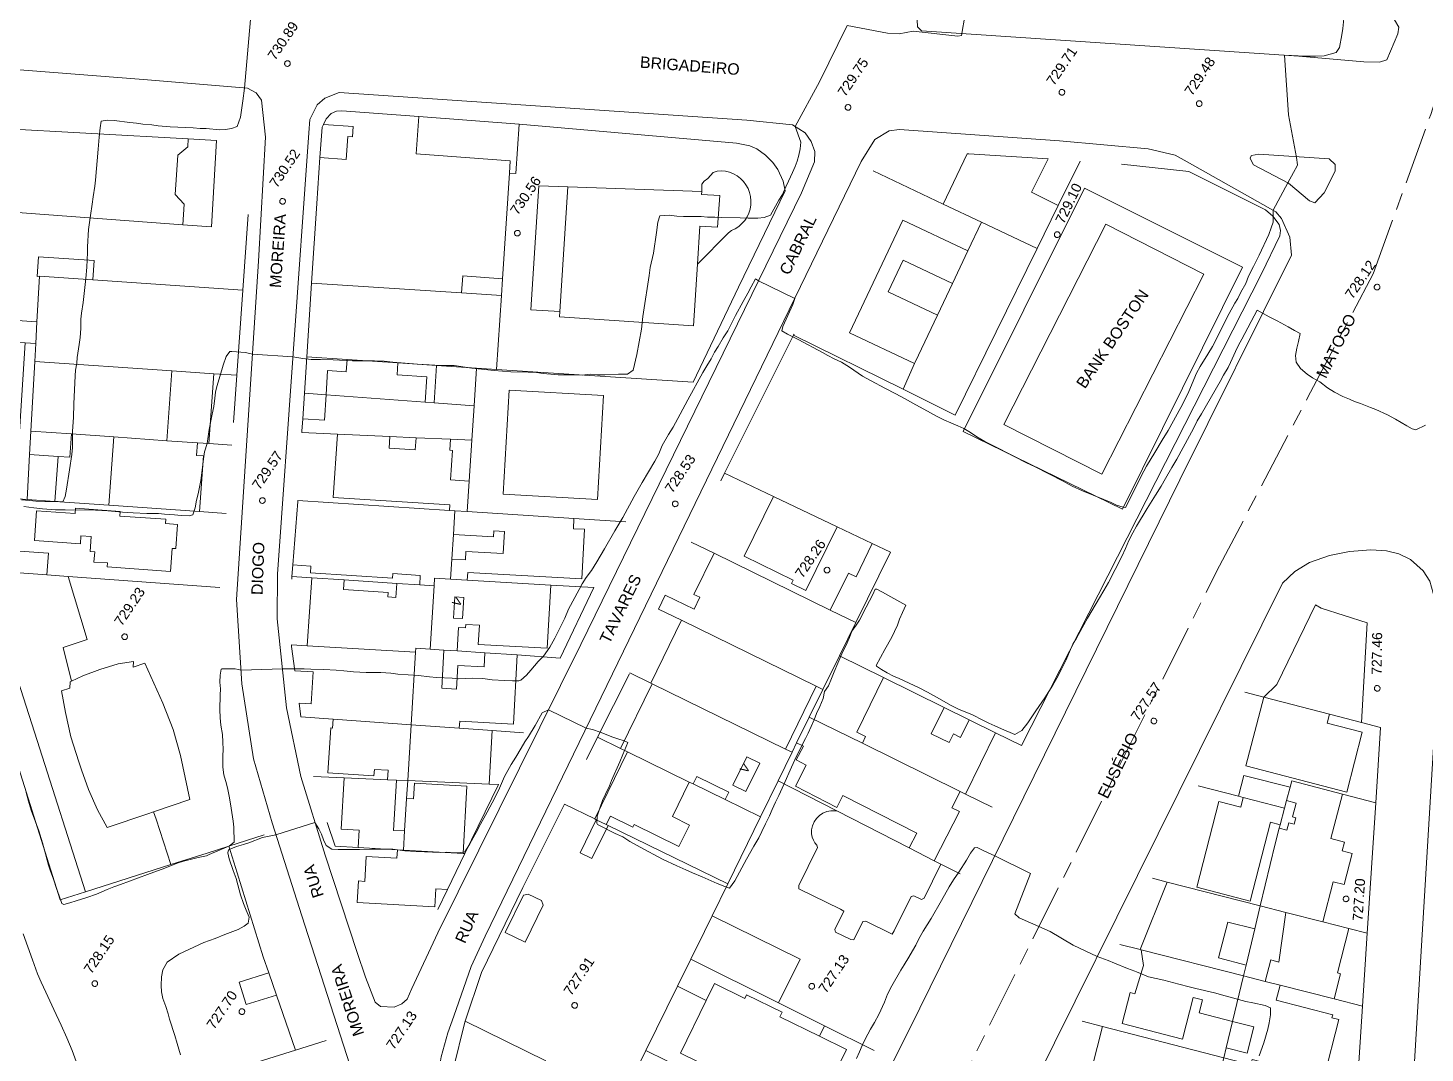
# Model space of a CAD drawing. Header units: metres. Extents: x 7 to 327053, y 40 to 7393807.
# Drawn here: x 326418.1 to 326663.6, y 7392579.1 to 7392759.1 of the extents above; entities that cross this region are included whole.
import ezdxf
from ezdxf.enums import TextEntityAlignment as Align

# ---------------------------------------------------------------- set-up
doc = ezdxf.new("R2010")
doc.units = ezdxf.units.M
doc.linetypes.add('T09', pattern=[17, 10, -2, 3, -2])
doc.layers.get('0').update_dxf_attribs({"lineweight": 18})
for name, color, linetype, lineweight in [('100_SIST_VIARIO_MEIO_FIO', 1, 'Continuous', 18), ('108_SEP_FIS_CANT_CENT_ILHA', 7, 'Continuous', 18), ('144_P_DUPLA_ASF_TOP', 7, 'Continuous', 18), ('160_P_SIMP_ASF_TOP', 7, 'Continuous', 18), ('206_MURO_E_MURO_ARRIMO', 7, 'Continuous', 18), ('214_PROJ_BEIRAL_EDIF', 10, 'Continuous', 18), ('216_EDIF_NOTAVEL', 2, 'Continuous', 18), ('218_EDIF_NOTAVEL_TOP', 7, 'Continuous', 18), ('508_LM_SETOR_FISCAL', 136, 'T09', 18), ('600_CURVA_MESTRA', 14, 'Continuous', 18), ('604_CURVA_INTERM', 7, 'Continuous', 18), ('606_PTO_COTADO', 7, 'Continuous', 18), ('608_PTO_COTADO_INTERVIA', 1, 'Continuous', 18)]:
    doc.layers.add(name, color=color, linetype=linetype, lineweight=lineweight)
doc.styles.add('Style-Arial', font='arial.ttf', dxfattribs={"height": 1.75})

# ---------------------------------------------------------------- blocks, each defined once
blk = doc.blocks.new('SP09')
at = {"color": 0, "linetype": 'Continuous'}
blk.add_lwpolyline([(-0.03, -0.51), (-0.14, -0.49), (-0.24, -0.46), (-0.31, -0.42), (-0.35, -0.39), (-0.42, -0.31), (-0.47, -0.24), (-0.51, -0.15), (-0.52, -0.09), (-0.52, 0.03), (-0.51, 0.11), (-0.48, 0.2), (-0.44, 0.27), (-0.4, 0.33), (-0.32, 0.39), (-0.23, 0.44), (-0.15, 0.48), (-0.1, 0.48), (-0.03, 0.48), (0.08, 0.48), (0.19, 0.44), (0.27, 0.4), (0.35, 0.32), (0.41, 0.23), (0.46, 0.11), (0.48, 0.03), (0.48, -0.03), (0.47, -0.08), (0.44, -0.21), (0.38, -0.3), (0.31, -0.38), (0.23, -0.44), (0.1, -0.49), (0.02, -0.51)], close=True, dxfattribs=at)
blk = doc.blocks.new('SP10')
at = {"color": 0, "linetype": 'Continuous'}
blk.add_lwpolyline([(-0.03, -0.51), (-0.14, -0.49), (-0.24, -0.46), (-0.31, -0.42), (-0.35, -0.39), (-0.42, -0.31), (-0.47, -0.24), (-0.51, -0.15), (-0.52, -0.09), (-0.52, 0.03), (-0.51, 0.11), (-0.48, 0.2), (-0.44, 0.27), (-0.4, 0.33), (-0.32, 0.39), (-0.23, 0.44), (-0.15, 0.48), (-0.1, 0.48), (-0.03, 0.48), (0.08, 0.48), (0.19, 0.44), (0.27, 0.4), (0.35, 0.32), (0.41, 0.23), (0.46, 0.11), (0.48, 0.03), (0.48, -0.03), (0.47, -0.08), (0.44, -0.21), (0.38, -0.3), (0.31, -0.38), (0.23, -0.44), (0.1, -0.49), (0.02, -0.51)], close=True, dxfattribs=at)

msp = doc.modelspace()

# ---------------------------------------------------------------- linework, layer by layer
at = {"layer": '100_SIST_VIARIO_MEIO_FIO', "flags": 128}
for points in [[(326466.257, 7392603.175), (326461.013, 7392619.492), (326457.781, 7392630.749), (326455.724, 7392643.91), (326454.755, 7392658.716), (326458.621, 7392718.187), (326459.842, 7392739.937), (326459.149, 7392746.444), (326458.237, 7392747.764), (326456.697, 7392748.539), (326438.415, 7392750.069), (326406.107, 7392752.636), (326404.592, 7392752.508), (326403.426, 7392751.718), (326402.741, 7392749.015), (326399.87, 7392706.177), (326394.252, 7392706.5), (326397.369, 7392748.261), (326396.63, 7392750.523), (326394.998, 7392752.096), (326393.694, 7392752.764), (326391.803, 7392753.187), (326315.29, 7392758.391), (326304.625, 7392758.966)], [(326475.989, 7392596.736), (326470.332, 7392613.836), (326466.047, 7392627.622)], [(326408.197, 7392402.649), (326441.582, 7392375.844), (326457.507, 7392362.809), (326460.213, 7392362.084), (326461.63, 7392362.334), (326463.06, 7392363.17), (326464.028, 7392364.439), (326507.067, 7392451.372), (326511.748, 7392460.724), (326511.869, 7392462.807), (326478.053, 7392566.48), (326466.257, 7392603.175)], [(326485.592, 7392590.382), (326484.733, 7392588.525), (326483.797, 7392587.682), (326482.467, 7392587.129), (326480.066, 7392587.214), (326479.144, 7392588.014), (326477.423, 7392592.401), (326475.989, 7392596.736)], [(326553.971, 7392545.135), (326574.832, 7392586.94)], [(326492.934, 7392585.523), (326491.924, 7392582.629), (326490.759, 7392578.371), (326489.938, 7392573.457), (326489.609, 7392567.85), (326489.683, 7392561.785), (326490.32, 7392555.625), (326491.488, 7392549.303), (326497.085, 7392531.809), (326513.578, 7392480.846), (326514.972, 7392477.252), (326516.722, 7392476.227), (326518.833, 7392476.34), (326519.824, 7392476.908), (326527.151, 7392490.891), (326539.943, 7392517.446), (326550.493, 7392538.164), (326553.971, 7392545.135)]]:
    msp.add_lwpolyline(points, dxfattribs=at)
at = {"layer": '100_SIST_VIARIO_MEIO_FIO'}
for points in [[(326466.047, 7392627.622), (326463.549, 7392639.694), (326461.935, 7392655.331), (326461.997, 7392663.194), (326467.47, 7392740.72), (326467.653, 7392743.09), (326468.97, 7392745.636), (326470.289, 7392746.821), (326472.784, 7392747.783), (326544.437, 7392742.932), (326552.45, 7392742.154), (326554.697, 7392740.698), (326555.71, 7392739.202), (326556.378, 7392737.463), (326556.296, 7392735.642), (326554.044, 7392730.182), (326515.255, 7392650.807), (326490.116, 7392600.162), (326485.592, 7392590.382)], [(326574.832, 7392586.94), (326620.48, 7392679.782), (326640.106, 7392719.201), (326639.811, 7392722.366), (326638.356, 7392725.667), (326637.36, 7392726.843), (326621.776, 7392735.621), (326619.707, 7392736.779), (326614.925, 7392737.909), (326599.354, 7392739.326), (326571.24, 7392741.316), (326569.469, 7392741.049), (326566.898, 7392739.554), (326564.527, 7392735.662), (326498.449, 7392599.599), (326495.997, 7392594.295), (326492.934, 7392585.523)], [(326594.844, 7392573.526), (326638.55, 7392661.62), (326640.725, 7392663.68), (326643.265, 7392665.266), (326646.8, 7392666.488), (326650.329, 7392667.199), (326654.068, 7392667.449), (326656.829, 7392667.302), (326659.009, 7392666.763), (326661.016, 7392665.757), (326663.255, 7392663.777), (326664.451, 7392661.945), (326665.577, 7392657.759), (326666.163, 7392654.059), (326666.129, 7392650.314), (326661.256, 7392569.768), (326655.499, 7392479.538), (326654.61, 7392478.541)]]:
    msp.add_lwpolyline(points, dxfattribs=at)
at = {"layer": '108_SEP_FIS_CANT_CENT_ILHA', "flags": 128}
for points in [[(326652.825, 7392753.165), (326655.595, 7392753.134), (326656.877, 7392753.521), (326658.835, 7392758.128), (326658.993, 7392759.272), (326658.198, 7392760.595), (326657.661, 7392760.845), (326626.532, 7392760.806), (326600.105, 7392761.31), (326575.41, 7392762.798), (326574.929, 7392762.469), (326574.379, 7392760.579), (326574.411, 7392759.312), (326575.146, 7392758.653), (326641.419, 7392754.203)], [(326632.854, 7392736.19), (326633.429, 7392735.085), (326639.612, 7392731.875), (326643.297, 7392728.75), (326644.217, 7392728.432), (326645.872, 7392730.188), (326647.773, 7392733.977), (326647.828, 7392735.162), (326646.762, 7392736.147), (326634.392, 7392736.957), (326633.089, 7392736.745), (326632.852, 7392736.357)]]:
    msp.add_lwpolyline(points, close=True, dxfattribs=at)
at = {"layer": '206_MURO_E_MURO_ARRIMO'}
for p, q in [((326471.4, 7392744.12), (326470.519, 7392743.202)), ((326472.321, 7392744.515), (326471.4, 7392744.12)), ((326473.298, 7392744.577), (326472.321, 7392744.515)), ((326486.822, 7392743.571), (326473.298, 7392744.577)), ((326470.519, 7392743.202), (326470.034, 7392742.185)), ((326542.621, 7392738.922), (326504.434, 7392742.261)), ((326544.95, 7392738.443), (326542.621, 7392738.922)), ((326469.435, 7392736.385), (326468.866, 7392728.315)), ((326546.17, 7392737.881), (326544.95, 7392738.443)), ((326547.739, 7392736.802), (326546.17, 7392737.881)), ((326549.003, 7392735.495), (326547.739, 7392736.802)), ((326549.888, 7392734.264), (326549.003, 7392735.495)), ((326550.838, 7392732.258), (326549.888, 7392734.264)), ((326610.289, 7392735.243), (326622.107, 7392733.918)), ((326622.107, 7392733.918), (326635.554, 7392727.168)), ((326551.169, 7392730.551), (326550.838, 7392732.258)), ((326542.964, 7392713.592), (326551.169, 7392730.551)), ((326455.896, 7392713.099), (326456.83, 7392726.4)), ((326468.866, 7392728.315), (326467.958, 7392714.324)), ((326635.554, 7392727.168), (326636.843, 7392726.087)), ((326636.843, 7392726.087), (326637.951, 7392724.634)), ((326637.951, 7392724.634), (326638.217, 7392723.56)), ((326638.091, 7392722.622), (326634.853, 7392715.945)), ((326638.217, 7392723.56), (326638.091, 7392722.622)), ((326634.853, 7392715.945), (326592.687, 7392633.08)), ((326454.846, 7392698.136), (326455.896, 7392713.099)), ((326535.03, 7392696.912), (326542.964, 7392713.592)), ((326552.652, 7392705.186), (326540.528, 7392680.925)), ((326552.744, 7392705.369), (326552.652, 7392705.186)), ((326467.115, 7392701.347), (326466.702, 7392694.984)), ((326454.263, 7392689.825), (326454.846, 7392698.136)), ((326466.702, 7392694.984), (326466.409, 7392690.473)), ((326540.528, 7392680.925), (326539.851, 7392679.571)), ((326464.506, 7392662.778), (326464.47, 7392662.315)), ((326464.666, 7392664.814), (326464.506, 7392662.778)), ((326517.539, 7392660.823), (326511.632, 7392648.442)), ((326518.22, 7392634.546), (326523.793, 7392645.698)), ((326654.933, 7392623.039), (326655.79, 7392636.266)), ((326516.255, 7392630.613), (326518.22, 7392634.546)), ((326500.778, 7392626.26), (326494.905, 7392614.129)), ((326505.071, 7392608.133), (326512.391, 7392622.78)), ((326653.446, 7392600.11), (326654.933, 7392623.039)), ((326472.083, 7392615.402), (326470.704, 7392619.548)), ((326459.615, 7392617.393), (326453.405, 7392615.415)), ((326453.405, 7392615.415), (326454.874, 7392610.708)), ((326454.874, 7392610.708), (326459.466, 7392595.989)), ((326491.826, 7392607.769), (326490.132, 7392604.271)), ((326497.794, 7392593.202), (326505.071, 7392608.133)), ((326652.618, 7392587.324), (326653.446, 7392600.11)), ((326459.466, 7392595.989), (326460.448, 7392593.156)), ((326494.919, 7392584.639), (326497.794, 7392593.202)), ((326461.802, 7392589.25), (326465.15, 7392579.588)), ((326651.635, 7392572.165), (326652.618, 7392587.324)), ((326492.887, 7392576.411), (326494.828, 7392584.27)), ((326494.828, 7392584.27), (326494.919, 7392584.639)), ((326465.15, 7392579.588), (326470.548, 7392581.285))]:
    msp.add_line(p, q, dxfattribs=at)
at = {"layer": '206_MURO_E_MURO_ARRIMO', "flags": 128}
for points in [[(326566.632, 7392734.045), (326578.939, 7392728.212)], [(326599.125, 7392727.928), (326602.97, 7392735.757)], [(326501.501, 7392715.08), (326502.713, 7392733.631)], [(326420.166, 7392715.52), (326419.718, 7392707.539)], [(326455.896, 7392713.099), (326429.51, 7392714.887)], [(326552.652, 7392705.186), (326571.871, 7392695.674)], [(326419.325, 7392700.543), (326443.43, 7392698.91)], [(326450.791, 7392698.411), (326454.846, 7392698.136)], [(326535.03, 7392696.912), (326500.462, 7392699.169)], [(326470.505, 7392694.701), (326466.702, 7392694.984)], [(326433.205, 7392687.301), (326425.791, 7392687.826)], [(326453.961, 7392685.83), (326449.919, 7392686.117)], [(326496.112, 7392686.706), (326495.642, 7392679.521)], [(326549.124, 7392676.836), (326540.528, 7392680.925)], [(326422.882, 7392675.981), (326432.354, 7392675.309)], [(326448.286, 7392674.178), (326452.947, 7392673.847)], [(326514.062, 7392672.95), (326523.146, 7392672.357)], [(326566.481, 7392668.582), (326560.31, 7392671.516)], [(326538.679, 7392666.851), (326534.659, 7392668.816)], [(326451.845, 7392660.822), (326425.204, 7392662.788)], [(326467.982, 7392662.551), (326464.506, 7392662.778)], [(326482.929, 7392661.575), (326473.699, 7392662.178)], [(326517.539, 7392660.823), (326509.999, 7392661.272)], [(326493.546, 7392649.694), (326498.43, 7392649.369)], [(326504.099, 7392648.992), (326511.632, 7392648.442)], [(326560.719, 7392648.865), (326568.47, 7392645.038)], [(326523.863, 7392645.852), (326527.558, 7392644.046)], [(326555.395, 7392638.083), (326557.792, 7392642.936)], [(326631.958, 7392642.433), (326635.246, 7392641.582)], [(326579.096, 7392639.791), (326583.495, 7392637.619)], [(326505.214, 7392635.326), (326499.695, 7392635.721)], [(326652.405, 7392637.142), (326655.79, 7392636.266)], [(326518.22, 7392634.546), (326522.263, 7392632.57)], [(326552.369, 7392631.916), (326553.184, 7392633.576)], [(326588.15, 7392635.321), (326592.687, 7392633.08)], [(326468.306, 7392627.628), (326473.687, 7392627.401)], [(326484.658, 7392623.786), (326484.851, 7392626.931)], [(326500.778, 7392626.26), (326499.171, 7392626.327)], [(326534.998, 7392626.344), (326540.615, 7392623.598)], [(326549.916, 7392626.888), (326560.273, 7392621.59)], [(326630.832, 7392624.186), (326623.711, 7392626.028)], [(326582.837, 7392624.549), (326587.513, 7392622.243)], [(326654.933, 7392623.039), (326649.062, 7392624.558)], [(326517.699, 7392620.185), (326512.391, 7392622.78)], [(326541.068, 7392608.76), (326520.049, 7392619.036)], [(326541.068, 7392608.76), (326546.827, 7392620.56)], [(326637.963, 7392618.565), (326638.122, 7392619.165)], [(326449.596, 7392614.2), (326443.229, 7392612.169)], [(326453.405, 7392615.415), (326449.596, 7392614.2)], [(326472.083, 7392615.402), (326476.129, 7392615.176)], [(326578.513, 7392612.26), (326581.916, 7392610.519)], [(326538.325, 7392603.139), (326541.068, 7392608.76)], [(326615.698, 7392609.759), (326618.309, 7392609.092)], [(326633.659, 7392600.856), (326632.141, 7392594.507)], [(326650.229, 7392600.932), (326653.446, 7392600.11)], [(326609.972, 7392598.132), (326613.525, 7392597.232)], [(326532.239, 7392590.786), (326526.662, 7392579.497)], [(326652.618, 7392587.324), (326647.617, 7392588.591)], [(326509.123, 7392577.719), (326494.919, 7392584.639)], [(326606.933, 7392583.731), (326603.337, 7392584.661)], [(326628.664, 7392579.967), (326629.776, 7392584.617)], [(326558.079, 7392583.869), (326566.806, 7392579.539)], [(326465.15, 7392579.588), (326440.411, 7392571.811)]]:
    msp.add_lwpolyline(points, dxfattribs=at)
at = {"layer": '214_PROJ_BEIRAL_EDIF', "flags": 128}
for points in [[(326502.713, 7392733.631), (326503.866, 7392733.556), (326504.434, 7392742.261), (326486.822, 7392743.571), (326486.337, 7392737.057), (326502.876, 7392735.826)], [(326445.325, 7392724.582), (326445.587, 7392728.165), (326443.983, 7392729.908), (326444.489, 7392736.82), (326446.193, 7392738.237), (326446.296, 7392739.653), (326412.364, 7392741.557), (326411.55, 7392727.053)], [(326469.435, 7392736.385), (326469.811, 7392741.718), (326470.034, 7392742.185), (326475.27, 7392741.817), (326475.142, 7392740), (326474.314, 7392740.058), (326474.033, 7392736.061)], [(326446.296, 7392739.653), (326446.193, 7392738.237), (326444.489, 7392736.82), (326443.983, 7392729.908), (326445.587, 7392728.165), (326445.325, 7392724.582), (326450.395, 7392724.212), (326451.246, 7392739.375)], [(326585.657, 7392725.029), (326595.428, 7392720.399), (326599.125, 7392727.928), (326594.426, 7392730.325), (326597.357, 7392736.151), (326583.42, 7392737.007), (326583.155, 7392737.02), (326578.939, 7392728.212)], [(326536.504, 7392730.435), (326536.533, 7392731.71), (326536.962, 7392732.235), (326537.564, 7392732.669), (326538.025, 7392733.233), (326538.497, 7392733.768), (326539.209, 7392733.971), (326539.946, 7392734.042), (326540.683, 7392733.98), (326541.401, 7392733.798), (326542.088, 7392733.521), (326542.731, 7392733.154), (326543.318, 7392732.702), (326543.839, 7392732.176), (326544.284, 7392731.584), (326544.644, 7392730.937), (326544.914, 7392730.247), (326545.088, 7392729.527), (326545.163, 7392728.79), (326545.137, 7392728.05), (326545.011, 7392727.32), (326544.788, 7392726.613), (326544.472, 7392725.944), (326544.067, 7392725.323), (326543.583, 7392724.763), (326543.027, 7392724.274), (326542.41, 7392723.864), (326541.743, 7392723.542), (326541.204, 7392723.154), (326535.755, 7392717.658), (326536.191, 7392724.342), (326539.299, 7392724.139), (326539.661, 7392729.696), (326536.47, 7392729.905)], [(326511.555, 7392709.313), (326512.985, 7392731.218), (326507.891, 7392731.387), (326506.471, 7392709.645)], [(326535.755, 7392717.658), (326536.191, 7392724.342), (326539.299, 7392724.139), (326539.661, 7392729.696), (326536.47, 7392729.905), (326536.504, 7392730.435), (326512.985, 7392731.218), (326511.555, 7392709.313), (326511.493, 7392708.367), (326535.048, 7392706.829)], [(326580.554, 7392714.26), (326583.258, 7392719.967), (326571.832, 7392725.381), (326562.454, 7392705.591), (326573.88, 7392700.177), (326573.999, 7392700.428), (326577.914, 7392708.688), (326569.261, 7392712.788), (326571.902, 7392718.36)], [(326595.428, 7392720.399), (326581.054, 7392691.129), (326571.871, 7392695.674), (326573.88, 7392700.177), (326573.999, 7392700.428), (326577.914, 7392708.688), (326580.554, 7392714.26), (326583.258, 7392719.967), (326585.657, 7392725.029)], [(326420.166, 7392715.52), (326429.51, 7392714.887), (326429.74, 7392718.29), (326419.99, 7392718.951), (326419.757, 7392715.509)], [(326577.914, 7392708.688), (326580.554, 7392714.26), (326571.902, 7392718.36), (326569.261, 7392712.788)], [(326474.203, 7392700.884), (326483.109, 7392700.302), (326489.927, 7392699.857), (326496.94, 7392699.399), (326500.462, 7392699.169), (326501.31, 7392712.146), (326494.315, 7392712.603), (326467.958, 7392714.324), (326467.115, 7392701.347)], [(326494.315, 7392712.603), (326501.31, 7392712.146), (326501.501, 7392715.08), (326494.537, 7392715.598)], [(326419.502, 7392703.695), (326419.718, 7392707.539), (326415.374, 7392707.806), (326415.109, 7392703.942), (326417.651, 7392703.799)], [(326417.651, 7392703.799), (326419.502, 7392703.695), (326419.325, 7392700.543), (326418.64, 7392688.333), (326418.409, 7392684.22), (326417.966, 7392676.33), (326398.128, 7392677.738), (326395.123, 7392683.674), (326391.179, 7392689.051), (326392.197, 7392690.13), (326396.439, 7392684.791), (326396.407, 7392684.436), (326416.305, 7392682.683)], [(326470.505, 7392694.701), (326487.941, 7392693.403), (326488.229, 7392697.839), (326482.971, 7392698.181), (326483.109, 7392700.302), (326474.203, 7392700.884), (326474.064, 7392698.743), (326470.781, 7392698.956)], [(326496.507, 7392692.765), (326496.94, 7392699.399), (326489.927, 7392699.857), (326489.5, 7392693.287)], [(326447.918, 7392686.258), (326442.56, 7392686.638), (326443.43, 7392698.91), (326450.791, 7392698.411), (326449.919, 7392686.117)], [(326466.269, 7392688.312), (326466.409, 7392690.473), (326470.214, 7392690.226), (326470.505, 7392694.701), (326487.941, 7392693.403), (326489.5, 7392693.287), (326496.507, 7392692.765), (326496.112, 7392686.706), (326492.387, 7392686.878), (326486.311, 7392687.158), (326481.708, 7392687.37), (326472.5, 7392687.795), (326466.256, 7392688.083)], [(326502.666, 7392695.508), (326501.645, 7392677.216), (326518.211, 7392676.292), (326519.232, 7392694.584)], [(326418.64, 7392688.333), (326425.791, 7392687.826), (326425.5, 7392683.717), (326423.44, 7392683.863), (326418.409, 7392684.22)], [(326447.918, 7392686.258), (326442.56, 7392686.638), (326433.205, 7392687.301), (326432.354, 7392675.309), (326448.286, 7392674.178), (326448.978, 7392683.948), (326447.761, 7392684.034)], [(326495.642, 7392679.521), (326495.293, 7392674.176), (326493.157, 7392674.315), (326492.165, 7392674.38), (326492.228, 7392675.355), (326471.779, 7392676.683), (326472.5, 7392687.795), (326481.708, 7392687.37), (326481.575, 7392685.312), (326486.172, 7392685.014), (326486.311, 7392687.158), (326492.387, 7392686.878), (326492.262, 7392684.958), (326492.724, 7392684.928), (326492.386, 7392679.732)], [(326417.966, 7392676.33), (326418.409, 7392684.22), (326423.44, 7392683.863), (326422.882, 7392675.981)], [(326486.958, 7392661.312), (326489.496, 7392661.146), (326489.58, 7392662.488), (326492.373, 7392662.322), (326492.601, 7392665.814), (326492.885, 7392670.162), (326493.157, 7392674.315), (326492.165, 7392674.38), (326465.547, 7392676.118), (326465.536, 7392675.93), (326464.666, 7392664.814), (326467.855, 7392664.607), (326467.778, 7392663.429), (326482.173, 7392662.494), (326482.224, 7392663.278), (326487.066, 7392662.963)], [(326549.124, 7392676.836), (326560.31, 7392671.516), (326554.823, 7392660.294), (326552.27, 7392661.542), (326552.568, 7392662.153), (326543.994, 7392666.344)], [(326419.624, 7392674.299), (326426.41, 7392673.818), (326426.477, 7392674.761), (326434.345, 7392674.203), (326434.288, 7392673.392), (326442.343, 7392672.822), (326442.29, 7392672.065), (326444.402, 7392671.915), (326444.102, 7392667.68), (326443.444, 7392667.727), (326443.157, 7392663.675), (326432.041, 7392664.462), (326432.09, 7392665.157), (326429.733, 7392665.324), (326429.861, 7392667.134), (326429.079, 7392667.19), (326429.263, 7392669.78), (326427.444, 7392669.909), (326427.348, 7392668.546), (326419.257, 7392669.119)], [(326492.885, 7392670.162), (326493.157, 7392674.315), (326495.293, 7392674.176), (326514.062, 7392672.95), (326513.963, 7392671.181), (326515.907, 7392671.072), (326515.421, 7392662.364), (326495.388, 7392663.481), (326495.314, 7392662.147), (326492.373, 7392662.322), (326492.601, 7392665.814), (326494.992, 7392665.681), (326495.076, 7392667.199), (326501.624, 7392666.834), (326501.838, 7392670.681), (326500.007, 7392670.783), (326499.95, 7392669.767)], [(326406.912, 7392664.138), (326421.447, 7392663.065), (326421.715, 7392666.85), (326407.177, 7392667.881)], [(326559.101, 7392656.866), (326563.587, 7392654.673), (326569.699, 7392667.051), (326566.481, 7392668.582), (326563.622, 7392662.735), (326562.289, 7392663.387)], [(326538.679, 7392666.851), (326559.101, 7392656.866), (326563.587, 7392654.673), (326560.719, 7392648.865), (326557.792, 7392642.936), (326556.627, 7392643.506), (326532.952, 7392655.081), (326528.886, 7392657.032), (326530.108, 7392659.526), (326535.159, 7392657.057), (326536.175, 7392659.136), (326535.151, 7392659.636)], [(326486.236, 7392649.474), (326486.265, 7392650.178), (326488.803, 7392650.01), (326489.496, 7392661.146), (326486.958, 7392661.312), (326482.929, 7392661.575), (326482.768, 7392659.098), (326481.357, 7392659.189), (326481.41, 7392659.993), (326473.59, 7392660.501), (326473.699, 7392662.178), (326467.982, 7392662.551), (326467.206, 7392650.594)], [(326492.373, 7392662.322), (326489.58, 7392662.488), (326489.496, 7392661.146), (326488.803, 7392650.01), (326491.197, 7392649.85), (326493.546, 7392649.694), (326493.777, 7392653.84), (326495.005, 7392653.771), (326495.037, 7392654.348), (326497.445, 7392654.214), (326497.258, 7392650.845), (326509.379, 7392650.169), (326509.999, 7392661.272), (326495.314, 7392662.147)], [(326493.128, 7392659.189), (326492.922, 7392655.484), (326494.492, 7392655.397), (326494.698, 7392659.101)], [(326635.246, 7392641.582), (326646.779, 7392638.598), (326652.405, 7392637.142), (326653.419, 7392654.612), (326645.366, 7392657.21), (326644.354, 7392657.776), (326637.565, 7392643.829)], [(326527.812, 7392643.922), (326551.232, 7392632.472), (326556.627, 7392643.506), (326532.952, 7392655.081), (326527.558, 7392644.046)], [(326471.735, 7392637.721), (326485.454, 7392636.74), (326486.236, 7392649.474), (326467.206, 7392650.594), (326464.461, 7392650.756), (326464.461, 7392650.511), (326465.017, 7392646.222), (326468.252, 7392646.012), (326467.888, 7392640.402), (326465.753, 7392640.54), (326466.066, 7392638.127)], [(326493.911, 7392636.135), (326485.454, 7392636.74), (326486.236, 7392649.474), (326486.265, 7392650.178), (326488.803, 7392650.01), (326491.197, 7392649.85), (326490.823, 7392643.149), (326493.417, 7392643.005), (326493.649, 7392647.172), (326498.293, 7392646.913), (326498.43, 7392649.369), (326504.099, 7392648.992), (326503.422, 7392636.865), (326493.981, 7392637.392)], [(326540.615, 7392623.598), (326546.827, 7392620.56), (326549.916, 7392626.888), (326552.369, 7392631.916), (326551.232, 7392632.472), (326527.812, 7392643.922), (326522.263, 7392632.57), (326523.467, 7392631.982), (326534.323, 7392626.674), (326534.998, 7392626.344), (326535.631, 7392627.638), (326541.247, 7392624.892)], [(326564.727, 7392633.481), (326581.898, 7392625.012), (326582.837, 7392624.549), (326588.15, 7392635.321), (326583.495, 7392637.619), (326581.967, 7392634.521), (326580.756, 7392635.118), (326580.005, 7392633.595), (326576.816, 7392635.167), (326579.096, 7392639.791), (326568.47, 7392645.038), (326563.734, 7392635.435), (326565.308, 7392634.659)], [(326646.779, 7392638.598), (326635.246, 7392641.582), (326632.122, 7392629.508), (326649.852, 7392624.921), (326652.569, 7392635.418), (326646.371, 7392637.022)], [(326553.184, 7392633.576), (326555.395, 7392638.083), (326564.727, 7392633.481), (326581.898, 7392625.012), (326580.444, 7392622.169), (326581.772, 7392621.489), (326577.354, 7392612.853), (326572.967, 7392615.097), (326574.283, 7392617.669), (326561.322, 7392624.299), (326560.262, 7392622.226), (326552.976, 7392625.954), (326554.867, 7392629.651), (326553.122, 7392630.544), (326554.364, 7392632.972)], [(326471.735, 7392637.721), (326471.634, 7392636.156), (326471.335, 7392636.176), (326470.821, 7392628.268), (326478.929, 7392627.742), (326479.004, 7392628.891), (326481.418, 7392628.734), (326481.311, 7392627.08), (326482.868, 7392627.015), (326484.851, 7392626.931), (326485.454, 7392636.74)], [(326493.911, 7392636.135), (326485.454, 7392636.74), (326484.851, 7392626.931), (326499.171, 7392626.327), (326499.695, 7392635.721)], [(326519.73, 7392619.192), (326517.989, 7392620.044), (326517.699, 7392620.185), (326523.467, 7392631.982), (326534.323, 7392626.674), (326531.348, 7392620.59), (326534.345, 7392619.124), (326532.5, 7392615.351), (326524.622, 7392619.203), (326524.399, 7392618.746), (326520.455, 7392620.674)], [(326544.423, 7392631.12), (326541.982, 7392626.126), (326544.285, 7392624.999), (326546.727, 7392629.994)], [(326473.687, 7392627.401), (326481.311, 7392627.08), (326482.868, 7392627.015), (326482.376, 7392618.183), (326484.307, 7392618.075), (326484.101, 7392614.732), (326483.045, 7392614.791), (326476.129, 7392615.176), (326476.298, 7392618.213), (326473.184, 7392618.387)], [(326494.597, 7392614.146), (326484.101, 7392614.732), (326484.307, 7392618.075), (326484.658, 7392623.786), (326485.875, 7392623.718), (326486.029, 7392626.48), (326495.256, 7392625.965)], [(326638.898, 7392622.099), (326631.657, 7392623.972), (326630.832, 7392624.186), (326631.779, 7392627.845), (326639.865, 7392625.753), (326639.246, 7392623.413)], [(326649.062, 7392624.558), (326640.158, 7392626.862), (326639.865, 7392625.753), (326639.246, 7392623.413), (326640.958, 7392622.97), (326640.33, 7392620.541), (326640.88, 7392620.399), (326640.584, 7392619.256), (326639.654, 7392619.497), (326639.322, 7392618.213), (326637.963, 7392618.565), (326637.243, 7392615.844), (326634.631, 7392604.919), (326639.13, 7392603.769), (326645.615, 7392602.111), (326647.437, 7392609.152), (326649.36, 7392608.654), (326650.776, 7392614.125), (326649.038, 7392614.574), (326649.437, 7392616.116), (326647.038, 7392616.736)], [(326638.122, 7392619.165), (326638.898, 7392622.099), (326631.657, 7392623.972), (326631.217, 7392622.271), (326627.39, 7392623.262), (326623.493, 7392608.201), (326632.886, 7392605.771), (326636.462, 7392619.595)], [(326560.273, 7392621.59), (326572.967, 7392615.097), (326577.354, 7392612.853), (326578.513, 7392612.26), (326575.58, 7392606.271), (326575.111, 7392606.026), (326573.783, 7392606.676), (326573.278, 7392606.537), (326570.345, 7392600.547), (326569.991, 7392599.963), (326565.332, 7392602.244), (326564.84, 7392602.193), (326563.242, 7392598.93), (326562.684, 7392599.023), (326560.021, 7392600.326), (326559.897, 7392600.776), (326561.479, 7392604.009), (326560.863, 7392604.346), (326553.541, 7392607.931), (326553.563, 7392608.492), (326556.82, 7392615.144), (326556.709, 7392615.602), (326556.386, 7392616.003), (326556.126, 7392616.475), (326555.931, 7392617.011), (326555.807, 7392617.602), (326555.783, 7392618.263), (326555.943, 7392618.985), (326556.238, 7392619.663), (326556.658, 7392620.273), (326557.186, 7392620.791), (326557.802, 7392621.2), (326558.485, 7392621.482), (326559.209, 7392621.629), (326559.946, 7392621.634)], [(326520.049, 7392619.036), (326519.73, 7392619.192), (326517.989, 7392620.044), (326515.146, 7392614.229), (326517.206, 7392613.222)], [(326484.101, 7392614.732), (326483.045, 7392614.791), (326482.961, 7392613.294), (326477.566, 7392613.595), (326477.322, 7392609.226), (326476.182, 7392609.29), (326475.972, 7392605.523), (326489.591, 7392604.763), (326489.765, 7392607.884), (326491.826, 7392607.769), (326494.905, 7392614.129), (326494.597, 7392614.146)], [(326631.691, 7392592.627), (326632.141, 7392594.507), (326627.278, 7392595.765), (326628.913, 7392602.084), (326633.659, 7392600.856), (326634.631, 7392604.919), (326618.309, 7392609.092), (326613.525, 7392597.232), (326613.709, 7392597.185)], [(326505.186, 7392606.825), (326501.975, 7392600.256), (326505.472, 7392598.546), (326508.646, 7392605.037), (326508.36, 7392605.844), (326506.027, 7392606.985)], [(326647.617, 7392588.591), (326638.137, 7392590.994), (326635.519, 7392591.657), (326636.49, 7392595.413), (326637.891, 7392595.051), (326639.13, 7392603.769), (326645.615, 7392602.111), (326650.229, 7392600.932), (326648.214, 7392593.144), (326648.759, 7392593.003)], [(326550.022, 7392587.866), (326534.581, 7392595.527), (326537, 7392600.423), (326538.325, 7392603.139), (326553.792, 7392595.567)], [(326631.691, 7392592.627), (326613.709, 7392597.185), (326614.115, 7392594.424), (326612.625, 7392589.466), (326611.8, 7392589.68), (326610.397, 7392584.255), (326620.975, 7392581.518), (326622.872, 7392588.85), (326624.489, 7392588.431), (326623.896, 7392586.138), (326629.776, 7392584.617)], [(326534.581, 7392595.527), (326550.022, 7392587.866), (326558.079, 7392583.869), (326557.175, 7392582.021), (326550.253, 7392585.41), (326550.661, 7392586.243), (326544.388, 7392589.314), (326544.075, 7392588.674), (326538.746, 7392591.283), (326537.291, 7392588.313), (326532.239, 7392590.786)], [(326461.802, 7392589.25), (326460.448, 7392593.156), (326455.236, 7392591.517), (326456.475, 7392587.575)], [(326631.691, 7392592.627), (326635.519, 7392591.657), (326638.137, 7392590.994), (326637.45, 7392588.337), (326647.362, 7392585.772), (326647.228, 7392585.255), (326648.465, 7392584.935), (326645.808, 7392574.668), (326633.206, 7392577.928), (326632.965, 7392576.996), (326628.245, 7392578.217), (326628.664, 7392579.967), (326632.322, 7392579.02), (326633.519, 7392583.649), (326629.776, 7392584.617)], [(326557.175, 7392582.021), (326561.96, 7392579.678), (326556.068, 7392567.644), (326532.759, 7392579.056), (326537.291, 7392588.313), (326538.746, 7392591.283), (326544.075, 7392588.674), (326544.388, 7392589.314), (326550.661, 7392586.243), (326550.253, 7392585.41)], [(326624.201, 7392563.62), (326628.245, 7392578.217), (326606.933, 7392583.731), (326603.25, 7392569.209)]]:
    msp.add_lwpolyline(points, close=True, dxfattribs=at)
at = {"layer": '214_PROJ_BEIRAL_EDIF'}
for points in [[(326425.796, 7392644.386), (326424.299, 7392650.279), (326428.549, 7392651.684), (326425.204, 7392662.788), (326421.447, 7392663.065), (326406.912, 7392664.138), (326403.748, 7392664.372), (326405.259, 7392660.491), (326409.754, 7392648.941), (326414.506, 7392650.427), (326419.755, 7392633.947)], [(326414.546, 7392635.38), (326423.766, 7392605.958), (326428.216, 7392607.378), (326419.755, 7392633.947)], [(326419.755, 7392633.947), (326428.216, 7392607.378), (326443.229, 7392612.169), (326440.644, 7392620.124)], [(326440.212, 7392621.453), (326439.166, 7392621.102)], [(326440.644, 7392620.124), (326440.212, 7392621.453), (326439.166, 7392621.102)], [(326533.806, 7392576), (326526.662, 7392579.497), (326524.611, 7392575.344), (326525.937, 7392574.689), (326524.899, 7392572.588), (326526.88, 7392571.609), (326526.602, 7392571.044), (326530.31, 7392569.212), (326527.175, 7392562.866)]]:
    msp.add_lwpolyline(points, dxfattribs=at)
at = {"layer": '214_PROJ_BEIRAL_EDIF', "flags": 128}
for points in [[(326419.755, 7392633.947), (326414.506, 7392650.427), (326409.754, 7392648.941), (326411.705, 7392643.419), (326413.618, 7392638.008)], [(326427.548, 7392628.79), (326427.046, 7392630.193), (326425.691, 7392634.627), (326424.725, 7392638.866), (326424.032, 7392642.698), (326425.488, 7392643.156), (326425.567, 7392644.276), (326425.796, 7392644.386), (326427.791, 7392645.346), (326430.776, 7392646.463), (326433.953, 7392647.421), (326436.679, 7392647.857), (326436.609, 7392646.867), (326438.637, 7392647.533), (326441.819, 7392640.556), (326443.625, 7392635.877), (326444.914, 7392631.334), (326446.595, 7392623.597), (326440.212, 7392621.453)], [(326427.548, 7392628.79), (326427.046, 7392630.193), (326425.691, 7392634.627), (326424.725, 7392638.866), (326424.032, 7392642.698), (326425.488, 7392643.156), (326425.567, 7392644.276), (326425.796, 7392644.386)], [(326439.166, 7392621.102), (326432.033, 7392618.707), (326430.329, 7392621.809), (326428.782, 7392625.342), (326427.548, 7392628.79)], [(326439.166, 7392621.102), (326432.033, 7392618.707), (326430.329, 7392621.809), (326428.782, 7392625.342), (326427.548, 7392628.79)]]:
    msp.add_lwpolyline(points, dxfattribs=at)
at = {"layer": '216_EDIF_NOTAVEL', "flags": 128}
for points in [[(326603.785, 7392731.007), (326631.523, 7392717.093), (326610.446, 7392674.606), (326582.462, 7392688.238)], [(326607.484, 7392724.67), (326589.588, 7392689.501), (326606.808, 7392680.738), (326624.705, 7392715.908)]]:
    msp.add_lwpolyline(points, close=True, dxfattribs=at)
at = {"layer": '508_LM_SETOR_FISCAL'}
msp.add_lwpolyline([(326564.246, 7392538.336), (326626.965, 7392663.661), (326642.965, 7392694.154), (326654.498, 7392715.96), (326664.589, 7392743.934), (326668.559, 7392756.638), (326685.728, 7392754.927), (326688.969, 7392755.312), (326777.573, 7392750.14), (326836.997, 7392746.955), (326849.733, 7392746.274), (326865.657, 7392745.422), (326978.945, 7392739.362)], dxfattribs=at)
at = {"layer": '600_CURVA_MESTRA', "elevation": 730}
msp.add_lwpolyline([(326582.767, 7392761.574), (326582.149, 7392757.811), (326581.516, 7392757.69), (326573.664, 7392758.583), (326571.186, 7392758.106), (326569.152, 7392758.21), (326562.064, 7392759.555), (326557.201, 7392749.691), (326552.938, 7392741.838), (326553.924, 7392739.067), (326553.808, 7392737.888), (326553.581, 7392736.778), (326553.303, 7392735.742), (326552.936, 7392734.786), (326552.477, 7392733.732), (326551.741, 7392732.212), (326551.302, 7392731.212), (326550.677, 7392729.881), (326550.082, 7392728.895), (326548.601, 7392726.268), (326547.463, 7392725.821), (326546.339, 7392725.757), (326544.67, 7392725.713), (326543.274, 7392725.765), (326539.911, 7392725.821), (326538.798, 7392725.881), (326537.523, 7392725.894), (326536.419, 7392725.996), (326535.113, 7392726.03), (326533.331, 7392726.031), (326532.136, 7392726.096), (326530.809, 7392726.275), (326529.173, 7392726.157), (326528.81, 7392725.001), (326528.566, 7392723.214), (326528.014, 7392719.557), (326527.448, 7392717.042), (326527.249, 7392715.657), (326527.065, 7392714.113), (326526.485, 7392710.748), (326526.178, 7392708.448), (326525.922, 7392706.208), (326525.086, 7392701.766), (326524.49, 7392699.038), (326523.483, 7392698.329), (326521.911, 7392698.314), (326519.479, 7392698.202), (326518.202, 7392698.228), (326516.973, 7392698.305), (326515.522, 7392698.161), (326513.569, 7392698.2), (326511.276, 7392698.206), (326508.648, 7392698.442), (326507.473, 7392698.629), (326506.003, 7392698.691), (326502.944, 7392698.738), (326500.07, 7392698.939), (326496.101, 7392699.401), (326493.008, 7392699.836), (326490.949, 7392699.871), (326489.612, 7392699.877), (326486.56, 7392700.068), (326482.25, 7392700.429), (326480.72, 7392700.59), (326479.009, 7392700.664), (326477.293, 7392700.647), (326475.173, 7392700.692), (326471.762, 7392700.847), (326469.554, 7392700.902), (326467.913, 7392700.895), (326466.4, 7392701.082), (326464.691, 7392701.363), (326457.559, 7392701.847), (326456.336, 7392702.126), (326453.928, 7392702.299), (326453.575, 7392702.304), (326452.928, 7392701.438), (326452.447, 7392699.911), (326451.93, 7392698.092), (326451.304, 7392696.143), (326451.056, 7392695.159), (326450.957, 7392694.081), (326450.767, 7392692.655), (326450.521, 7392691.304), (326449.974, 7392688.606), (326449.624, 7392686.12), (326449.172, 7392684.702), (326448.961, 7392683.466), (326448.707, 7392680.994), (326448.51, 7392679.646), (326448.03, 7392677.289), (326447.768, 7392676.172), (326447.501, 7392674.825), (326447.085, 7392673.588), (326446.462, 7392673.433), (326445.039, 7392673.502), (326443.881, 7392673.641), (326442.128, 7392673.742), (326441.07, 7392673.84), (326439.018, 7392673.87), (326436.587, 7392673.938), (326434.724, 7392674.068), (326432.166, 7392674.327), (326430.011, 7392674.453), (326424.66, 7392674.467), (326422.947, 7392674.486), (326420.708, 7392674.668), (326419.185, 7392674.818), (326417.426, 7392675.075)], dxfattribs=at)
at = {"layer": '604_CURVA_INTERM', "flags": 128}
for points, elevation in [([(326417.004, 7392676.271), (326418.404, 7392676.159), (326419.517, 7392676.016), (326421.085, 7392675.943), (326423.449, 7392675.958), (326424.249, 7392675.915), (326424.652, 7392676.844), (326424.882, 7392678.094), (326425.444, 7392681.498), (326425.848, 7392684.186), (326425.94, 7392685.427), (326425.974, 7392686.488), (326425.979, 7392688.315), (326426.108, 7392690.736), (326426.177, 7392693.121), (326426.42, 7392698.012), (326426.476, 7392699.029), (326426.716, 7392700.254), (326426.797, 7392701.281), (326427.155, 7392703.517), (326427.313, 7392704.758), (326427.395, 7392706.372), (326427.445, 7392707.977), (326427.545, 7392709.068), (326427.813, 7392710.932), (326428.281, 7392715.138), (326428.457, 7392717.144), (326428.597, 7392719.671), (326428.609, 7392720.701), (326428.781, 7392723.716), (326429.123, 7392726.197), (326429.413, 7392728.199), (326429.576, 7392729.49), (326429.872, 7392731.376), (326430.006, 7392732.431), (326430.494, 7392737.854), (326430.656, 7392739.934), (326430.823, 7392741.582), (326430.986, 7392742.742), (326432.09, 7392742.97), (326433.265, 7392742.909), (326436.037, 7392742.545), (326437.224, 7392742.417), (326438.322, 7392742.249), (326439.897, 7392742.096), (326441.007, 7392741.957), (326443.097, 7392741.791), (326447.162, 7392741.588), (326448.361, 7392741.49), (326449.425, 7392741.454), (326451.821, 7392741.244), (326452.852, 7392741.317), (326453.914, 7392741.464), (326454.901, 7392741.846), (326455.46, 7392743.501), (326455.874, 7392746.319), (326456.15, 7392748.585), (326457.361, 7392761.999)], 731), ([(326663.654, 7392689.346), (326661.995, 7392688.548), (326661.334, 7392688.692), (326660.392, 7392689.235), (326658.403, 7392690.441), (326657.018, 7392691.195), (326654.966, 7392692.126), (326653.989, 7392692.48), (326652.247, 7392693.158), (326651.214, 7392693.524), (326650.289, 7392693.904), (326649.176, 7392694.406), (326647.706, 7392695.166), (326646.443, 7392695.902), (326645.085, 7392696.969), (326643.84, 7392697.681), (326642.866, 7392698.302), (326641.696, 7392699.311), (326640.953, 7392700.455), (326640.834, 7392701.591), (326641.083, 7392702.908), (326641.337, 7392704.054), (326641.622, 7392705.471), (326640.652, 7392705.995), (326639.53, 7392706.664), (326637.629, 7392707.675), (326636.201, 7392708.394), (326634.103, 7392709.573), (326631.388, 7392704.456), (326630.83, 7392703.42), (326630.265, 7392702.283), (326629.423, 7392700.4), (326628.972, 7392699.505), (326628.2, 7392698.151), (326627.578, 7392697.016), (326624.292, 7392691.372), (326623.569, 7392690.123), (326622.934, 7392688.769), (326622.23, 7392687.469), (326619.968, 7392683.418), (326619.104, 7392681.939), (326618.011, 7392679.971), (326617.248, 7392678.654), (326616.246, 7392677.052), (326614.76, 7392674.729), (326612.9, 7392671.595), (326612.244, 7392670.427), (326611.552, 7392669.091), (326610.953, 7392667.674), (326610.329, 7392666.313), (326607.966, 7392661.709), (326607.139, 7392660.337), (326606.398, 7392659.011), (326604.304, 7392655.478), (326602.361, 7392651.939), (326601.714, 7392650.898), (326601.105, 7392649.549), (326600.564, 7392648.16), (326599.729, 7392646.526), (326598.872, 7392644.92), (326598.185, 7392643.702), (326597.47, 7392642.574), (326596.775, 7392641.438), (326595.197, 7392639.18), (326594.38, 7392637.925), (326593.778, 7392637.063), (326592.763, 7392635.747), (326591.528, 7392635.008), (326589.177, 7392635.998), (326587.986, 7392636.521), (326586.953, 7392637.007), (326586, 7392637.481), (326583.989, 7392638.54), (326581.768, 7392639.412), (326580.328, 7392640.146), (326577.753, 7392641.599), (326576.195, 7392642.451), (326574.716, 7392643.223), (326571.221, 7392644.838), (326570.184, 7392645.299), (326569.104, 7392645.884), (326568.078, 7392646.469), (326567.205, 7392647.006), (326567.182, 7392647.164), (326568.658, 7392649.943), (326569.913, 7392652.113), (326570.389, 7392653.099), (326570.894, 7392654.255), (326571.269, 7392655.283), (326571.756, 7392656.461), (326572.377, 7392657.735), (326570.238, 7392658.926), (326568.252, 7392659.999), (326567.257, 7392660.552), (326566.995, 7392660.533), (326566.58, 7392659.614), (326565.42, 7392657.364), (326564.229, 7392655.121), (326563.662, 7392654.251), (326562.906, 7392653.163), (326562.47, 7392652.059), (326561.834, 7392650.621), (326561.328, 7392649.588), (326560.415, 7392647.556), (326559.765, 7392646.052), (326559.296, 7392644.887), (326558.807, 7392643.595), (326558.097, 7392642.589), (326557.839, 7392641.318), (326557.249, 7392639.92), (326556.689, 7392638.691), (326556.26, 7392637.615), (326555.761, 7392636.44), (326555.191, 7392635.259), (326554.754, 7392634.312), (326553.164, 7392631.2), (326552.294, 7392629.312), (326550.942, 7392626.252), (326550.072, 7392624.297), (326549.49, 7392623.127), (326548.897, 7392621.855), (326548.417, 7392620.746), (326547.731, 7392619.307), (326547.044, 7392617.967), (326546.521, 7392616.89), (326545.687, 7392615.38), (326544.361, 7392613.134), (326543.146, 7392610.825), (326542.349, 7392609.291), (326541.395, 7392608.041), (326540.575, 7392608.3), (326539.221, 7392608.822), (326536.572, 7392610.039), (326534.862, 7392610.724), (326533.711, 7392611.232), (326532.124, 7392611.978), (326529.626, 7392613.118), (326525.664, 7392615.204), (326523.862, 7392616.209), (326522.674, 7392617.035), (326521.273, 7392617.62), (326518.195, 7392619.239), (326518.067, 7392619.425), (326518.165, 7392620.665), (326518.637, 7392622.264), (326519.102, 7392623.411), (326519.631, 7392624.525), (326520.289, 7392625.986), (326520.662, 7392626.915), (326522.127, 7392630.241), (326522.622, 7392631.507), (326523.515, 7392633.593), (326522.878, 7392633.885), (326521.771, 7392634.246), (326520.735, 7392634.611), (326519.713, 7392635.019), (326518.686, 7392635.405), (326517.302, 7392635.876), (326516.19, 7392636.129), (326509.58, 7392639.375), (326508.454, 7392638.825), (326507.267, 7392636.594), (326506.088, 7392634.678), (326505.458, 7392633.751), (326504.809, 7392632.646), (326503.841, 7392631.053), (326503.017, 7392629.742), (326501.853, 7392627.641), (326500.993, 7392625.582), (326500.149, 7392623.923), (326498.803, 7392621.37), (326498.223, 7392620.352), (326497.634, 7392619.255), (326496.89, 7392617.781), (326496.354, 7392616.855), (326495.728, 7392615.681), (326494.863, 7392614.395), (326494.198, 7392614.313), (326493.073, 7392614.255), (326491.715, 7392614.324), (326490.672, 7392614.29), (326486.362, 7392614.497), (326484.361, 7392614.606), (326482.217, 7392614.891), (326481.122, 7392614.855), (326478.53, 7392614.86), (326476.39, 7392614.826), (326475.179, 7392614.846), (326473.866, 7392614.818), (326472.644, 7392614.833), (326471.502, 7392614.871), (326470.537, 7392615.521), (326470.081, 7392616.531), (326469.69, 7392617.513), (326469.263, 7392618.475), (326468.551, 7392619.567), (326461.686, 7392617.397), (326459.352, 7392616.929), (326456.952, 7392615.998), (326455.994, 7392615.689), (326454.761, 7392615.341), (326453.344, 7392614.763), (326453.253, 7392614.214), (326453.477, 7392613.171), (326454.198, 7392611.155)], 728), ([(326417.816, 7392624.805), (326418.215, 7392623.297), (326418.689, 7392621.754), (326420.015, 7392618.112), (326420.708, 7392615.977), (326420.953, 7392614.92), (326421.741, 7392612.069), (326422.083, 7392611.023), (326422.564, 7392609.779), (326423.231, 7392607.819), (326423.529, 7392606.834), (326424.101, 7392605.363), (326424.458, 7392605.137), (326425.51, 7392605.474), (326426.622, 7392605.802), (326428.475, 7392606.416), (326430.154, 7392606.998), (326432.044, 7392607.809), (326433.234, 7392608.288), (326434.406, 7392608.678), (326435.956, 7392609.273), (326439.136, 7392610.425), (326442.194, 7392611.567), (326444.325, 7392612.416), (326445.457, 7392612.754), (326448.031, 7392613.386), (326449.496, 7392613.72), (326449.996, 7392613.936)], 729), ([(326634.431, 7392578.562), (326635.244, 7392580.86), (326635.962, 7392583.241), (326636.201, 7392584.342), (326636.435, 7392585.761), (326636.449, 7392587.034), (326635.477, 7392587.417), (326633.306, 7392587.901), (326632.132, 7392588.141), (326628.497, 7392589.125), (326626.618, 7392589.654), (326623.299, 7392590.385), (326622.177, 7392590.715), (326620.304, 7392591.159), (326617.674, 7392591.849), (326614.987, 7392592.48), (326612.887, 7392593.319), (326612.574, 7392593.462), (326611.328, 7392593.909), (326609.031, 7392594.849), (326607.931, 7392595.333), (326606.014, 7392596.042), (326601.795, 7392598.025), (326597.747, 7392600.415), (326592.274, 7392602.834), (326591.507, 7392603.532), (326594.267, 7392610.61), (326587.983, 7392613.688), (326586.102, 7392614.604), (326584.884, 7392615.17), (326584.447, 7392615.104), (326583.721, 7392614.198), (326583.012, 7392612.972), (326581.658, 7392610.84), (326580.754, 7392609.481), (326579.977, 7392608.264), (326578.641, 7392605.853), (326576.809, 7392602.682), (326575.439, 7392600.472), (326574.667, 7392599.143), (326574.122, 7392598.043), (326573.555, 7392597.029), (326572.89, 7392595.911), (326572.053, 7392594.58), (326571.482, 7392593.63), (326569.919, 7392590.895), (326569.175, 7392589.386), (326568.596, 7392588.026), (326567.608, 7392585.807), (326566.879, 7392584.412), (326566.178, 7392583.255), (326565.227, 7392581.524), (326564.68, 7392580.416), (326564.232, 7392579.261), (326563.69, 7392578.134)], 727)]:
    msp.add_lwpolyline(points, dxfattribs=dict(at, elevation=elevation))
at = {"layer": '604_CURVA_INTERM'}
for points, elevation in [([(326449.996, 7392613.936), (326451.478, 7392614.579), (326452.601, 7392615.065), (326453.525, 7392615.488), (326454.357, 7392616.094), (326454.309, 7392618.736), (326454.198, 7392619.822), (326453.818, 7392622.097), (326453.526, 7392623.878), (326453.24, 7392625.352), (326452.992, 7392626.334), (326452.55, 7392627.962), (326452.358, 7392629.307), (326452.355, 7392631.266), (326452.407, 7392632.396), (326452.348, 7392633.657), (326452.326, 7392635.045), (326452.032, 7392636.665), (326451.93, 7392637.933), (326451.861, 7392639.404), (326451.876, 7392641.912), (326451.939, 7392643.02), (326451.847, 7392644.19), (326451.904, 7392645.461), (326452.077, 7392646.483), (326452.194, 7392646.542), (326454.516, 7392646.555), (326455.564, 7392646.35), (326462.843, 7392646.538), (326464.475, 7392646.539), (326465.528, 7392646.555), (326466.646, 7392646.549), (326467.803, 7392646.498), (326470.095, 7392646.46), (326472.31, 7392646.311), (326473.621, 7392646.192), (326475.302, 7392646.003), (326476.465, 7392645.945), (326477.571, 7392645.92), (326479.031, 7392645.935), (326480.144, 7392645.902), (326481.862, 7392645.797), (326483.138, 7392645.626), (326486.769, 7392645.393), (326488.702, 7392645.165), (326489.925, 7392645.06), (326492.663, 7392644.913), (326493.827, 7392644.823), (326495.004, 7392644.853), (326496.149, 7392644.908), (326498.05, 7392644.836), (326499.679, 7392644.641), (326501.875, 7392644.493), (326503.251, 7392644.433), (326504.365, 7392644.459), (326504.727, 7392644.546), (326505.744, 7392645.433), (326506.484, 7392646.327), (326507.789, 7392647.85), (326508.712, 7392648.799), (326509.829, 7392650.375), (326510.701, 7392651.959), (326512.433, 7392655.478), (326513.103, 7392657.012), (326514.979, 7392660.488), (326515.527, 7392661.51), (326516.22, 7392662.594), (326517.124, 7392663.86), (326518.088, 7392665.35), (326519.454, 7392667.66), (326521.222, 7392670.811), (326522.627, 7392673.124), (326524.666, 7392676.843), (326526.069, 7392679.318), (326528.279, 7392683.012), (326528.983, 7392684.355), (326529.571, 7392685.821), (326530.674, 7392687.696), (326531.49, 7392689.03), (326532.739, 7392691.298), (326534.048, 7392693.794), (326536.703, 7392698.612), (326537.426, 7392699.77), (326538.146, 7392700.99), (326538.773, 7392702.186), (326539.409, 7392703.211), (326540.271, 7392704.696), (326541.105, 7392705.957), (326542.454, 7392708.611), (326543.799, 7392711.083), (326544.586, 7392712.576), (326545.223, 7392713.671), (326545.983, 7392715.05), (326546.497, 7392714.737), (326552.86, 7392711.637), (326552.515, 7392710.586), (326551.342, 7392707.977), (326550.757, 7392706.714), (326550.609, 7392705.917), (326551.563, 7392705.362), (326553.592, 7392704.334), (326557.748, 7392702.14), (326558.677, 7392701.621), (326559.8, 7392701.042), (326561.094, 7392700.414), (326562.474, 7392699.539), (326564.782, 7392697.976), (326566.275, 7392697.133), (326568.665, 7392695.859), (326570.632, 7392694.873), (326572.154, 7392694.044), (326574.102, 7392692.944), (326576.183, 7392691.795), (326577.749, 7392690.969), (326579.169, 7392690.245), (326580.262, 7392689.791), (326581.51, 7392689.221), (326582.579, 7392688.759), (326583.734, 7392688.058), (326584.859, 7392687.304), (326586.257, 7392686.507), (326587.191, 7392686.018), (326588.827, 7392685.2), (326591.27, 7392683.903), (326593.581, 7392682.776), (326594.997, 7392682.132), (326599.997, 7392679.507), (326601.616, 7392678.665), (326603.379, 7392677.847), (326607.153, 7392676.329), (326608.317, 7392675.842), (326609.394, 7392675.337), (326610.543, 7392674.946), (326610.951, 7392674.889), (326611.617, 7392676.111), (326613.736, 7392680.421), (326614.677, 7392682.178), (326616.097, 7392684.582), (326617.41, 7392686.712), (326618.431, 7392688.453), (326620.012, 7392691.314), (326621.026, 7392693.112), (326622.083, 7392695.258), (326623.42, 7392698.498), (326624.103, 7392699.652), (326625.435, 7392701.822), (326626.239, 7392703.167), (326627.232, 7392705.088), (326628.194, 7392707.078), (326629.182, 7392709.007), (326630.143, 7392710.799), (326630.708, 7392711.627), (326631.227, 7392712.743), (326632.09, 7392714.262), (326632.557, 7392715.539), (326633.434, 7392717.267), (326634.455, 7392719.21), (326636.119, 7392722.866), (326636.564, 7392724.01), (326636.91, 7392725.048), (326636.888, 7392727.109), (326639.508, 7392731.929), (326640.508, 7392733.762), (326641.106, 7392734.916), (326641.169, 7392735.119), (326640.981, 7392736.376), (326639.614, 7392743.881), (326638.925, 7392754.35), (326642.553, 7392754.216), (326644.334, 7392754.171), (326645.866, 7392754.266), (326646.932, 7392754.511), (326647.956, 7392754.806), (326648.536, 7392755.69), (326648.964, 7392757.964), (326649.126, 7392759.056), (326649.323, 7392760.834)], 729), ([(326454.198, 7392611.155), (326454.695, 7392609.699), (326455.026, 7392608.605), (326455.501, 7392606.829), (326456.001, 7392605.328), (326456.45, 7392604.161), (326457.001, 7392602.91), (326456.847, 7392601.867), (326456.143, 7392601.352), (326455.079, 7392600.771), (326452.73, 7392599.906), (326451.016, 7392599.178), (326449.051, 7392598.483), (326444.628, 7392596.414), (326442.567, 7392595.04), (326441.816, 7392593.657), (326441.59, 7392592.449), (326441.555, 7392590.919), (326441.607, 7392589.834), (326441.847, 7392588.665), (326442.336, 7392587.212), (326442.772, 7392585.979), (326443.027, 7392584.987), (326443.962, 7392582.152), (326444.373, 7392580.728), (326444.91, 7392578.75)], 728), ([(326427.587, 7392574.814), (326425.895, 7392579.487), (326424.966, 7392581.743), (326423.995, 7392583.977), (326422.678, 7392586.725), (326421.28, 7392589.758), (326420.447, 7392591.519), (326419.815, 7392592.972), (326418.937, 7392595.465), (326417.283, 7392599.996)], 728)]:
    msp.add_lwpolyline(points, dxfattribs=dict(at, elevation=elevation))

# ---------------------------------------------------------------- block references
at = {"layer": '606_PTO_COTADO', "rotation": 55.83005668387076}
for p in [(326599.802, 7392747.862, 729.71), (326462.875, 7392728.71, 730.52), (326504.12, 7392723.121, 730.56), (326598.969, 7392722.863, 729.1), (326459.332, 7392676.152, 729.575), (326531.868, 7392675.569, 728.535), (326558.53, 7392663.932, 728.265), (326435.129, 7392652.218, 729.23), (326655.197, 7392643.157, 727.46), (326615.956, 7392637.416, 727.575), (326649.724, 7392606.179, 727.2), (326429.884, 7392591.29, 728.155), (326555.85, 7392590.822, 727.125), (326455.737, 7392586.36, 727.705), (326514.191, 7392587.462, 727.91)]:
    msp.add_blockref('SP09', p, dxfattribs=at)
at = {"layer": '608_PTO_COTADO_INTERVIA', "rotation": 55.83005668387076}
for p in [(326463.727, 7392752.921, 730.88), (326623.913, 7392745.881, 729.47), (326562.228, 7392745.218, 729.755), (326655.174, 7392713.645, 728.12)]:
    msp.add_blockref('SP10', p, dxfattribs=at)

# ---------------------------------------------------------------- texts
at = {"layer": '144_P_DUPLA_ASF_TOP', "style": 'Style-Arial'}
msp.add_text('BRIGADEIRO', height=2, rotation=355.70227, dxfattribs=at).set_placement((326525.678, 7392753.171), align=Align.MIDDLE_LEFT)
at = {"layer": '160_P_SIMP_ASF_TOP', "style": 'Style-Arial'}
for s, rotation, p in [('MOREIRA', 85.88384, (326461.56, 7392713.494)), ('CABRAL', 64.11931, (326550.966, 7392716.003)), ('MATOSO', 63.67324, (326645.279, 7392697.864)), ('DIOGO', 87.97068, (326458.36, 7392659.527)), ('TAVARES', 63.99614, (326519.374, 7392651.235)), ('EUSÉBIO', 63.74814, (326606.894, 7392624.01)), ('RUA', 107.62249, (326469.188, 7392606.404)), ('RUA', 65.89835, (326494.005, 7392598.571)), ('MOREIRA', 108.02551, (326476.289, 7392582.119))]:
    msp.add_text(s, height=2, rotation=rotation, dxfattribs=at).set_placement(p, align=Align.MIDDLE_LEFT)
at = {"layer": '214_PROJ_BEIRAL_EDIF', "style": 'Style-Arial'}
for p in [(326493.81, 7392657.293), (326544.354, 7392628.06)]:
    msp.add_text('V', height=1.5, rotation=55.83006, dxfattribs=at).set_placement(p)
at = {"layer": '218_EDIF_NOTAVEL_TOP', "style": 'Style-Arial'}
msp.add_text('BANK BOSTON', height=2, rotation=55.83006, dxfattribs=at).set_placement((326603.828, 7392695.624))
at = {"layer": '606_PTO_COTADO', "style": 'Style-Arial'}
for s, rotation, p in [('729.71', 55.83006, (326599.754, 7392752.458, 729.71)), ('730.52', 55.83006, (326463.242, 7392734.497, 730.52)), ('730.56', 55.83006, (326505.556, 7392729.704, 730.56)), ('729.10', 64.18345, (326600.962, 7392728.326, 729.1)), ('729.57', 55.83006, (326460.191, 7392681.445, 729.575)), ('728.53', 55.83006, (326532.726, 7392680.862, 728.535)), ('728.26', 55.83006, (326555.593, 7392665.925, 728.265)), ('729.23', 55.83006, (326435.987, 7392657.511, 729.23)), ('727.46', 89.09433, (326655.126, 7392649.25, 727.46)), ('727.57', 55.83006, (326614.577, 7392640.824, 727.575)), ('727.20', 86.39915, (326651.968, 7392606.009, 727.2)), ('728.15', 55.83006, (326430.626, 7392596.412, 728.155)), ('727.13', 55.83006, (326559.716, 7392592.995, 727.125)), ('727.91', 55.83006, (326514.933, 7392592.585, 727.91)), ('727.70', 55.83006, (326452.201, 7392586.656, 727.705))]:
    msp.add_text(s, height=1.75, rotation=rotation, dxfattribs=at).set_placement(p, align=Align.MIDDLE_CENTER)
at = {"layer": '608_PTO_COTADO_INTERVIA', "style": 'Style-Arial'}
for s, p in [('730.89', (326462.925, 7392756.903, 730.88)), ('729.75', (326563.086, 7392750.511, 729.755)), ('729.48', (326624.022, 7392750.664, 729.47)), ('728.12', (326652.215, 7392714.961, 728.12)), ('727.13', (326483.774, 7392583.082, 727.135))]:
    msp.add_text(s, height=1.75, rotation=55.83006, dxfattribs=at).set_placement(p, align=Align.MIDDLE_CENTER)

doc.saveas('drawing.dxf')
